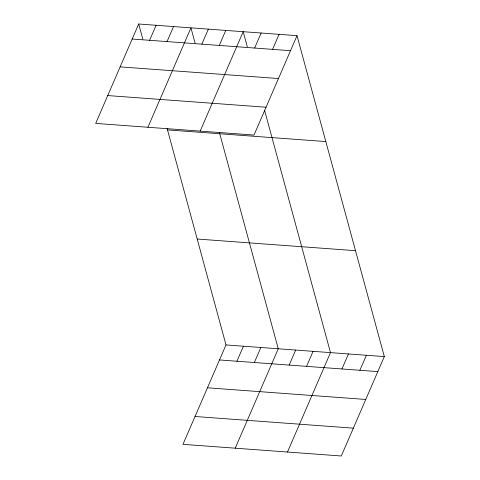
<?xml version="1.0" encoding="UTF-8"?>
<svg xmlns="http://www.w3.org/2000/svg" width="480" height="480" viewBox="0 0 480 480"><rect width="100%" height="100%" fill="white"/><g stroke="black" fill="none" stroke-linecap="round" stroke-linejoin="round"><path stroke-width="0.72" d="M138.696 24L95.676 123.414L253.998 135.072L297.012 35.664L138.696 24L142.812 39.132M149.61 40.308L156.108 25.284M167.022 41.592L173.526 26.568M147.918 127.26L190.938 27.846L195.054 42.978M201.852 44.154L208.356 29.13M219.27 45.438L225.768 30.414M200.166 131.106L243.186 31.698L247.302 46.824M254.628 48.042L261.126 33.018M272.568 49.362L279.072 34.344M167.112 128.466L226.002 344.928L182.988 444.336L341.304 456L384.324 356.586L297.012 35.664M236.922 361.23L243.42 346.206M254.334 362.514L260.838 347.49M235.23 448.188L278.25 348.774L219.36 132.312M289.164 365.082L295.668 350.058M306.582 366.366L313.08 351.342M287.478 452.034L330.498 352.626L264.552 110.226M341.94 368.97L348.438 353.946M359.88 370.29L366.384 355.266M132.192 39.024L290.514 50.688M120.144 66.87L278.46 78.534M107.724 95.562L266.046 107.226M167.508 129.906L325.824 141.57M197.19 239.022L355.512 250.686M226.002 344.928L384.324 356.586M219.504 359.952L377.826 371.61M207.45 387.798L365.772 399.462M195.036 416.49L353.358 428.154"/></g></svg>
